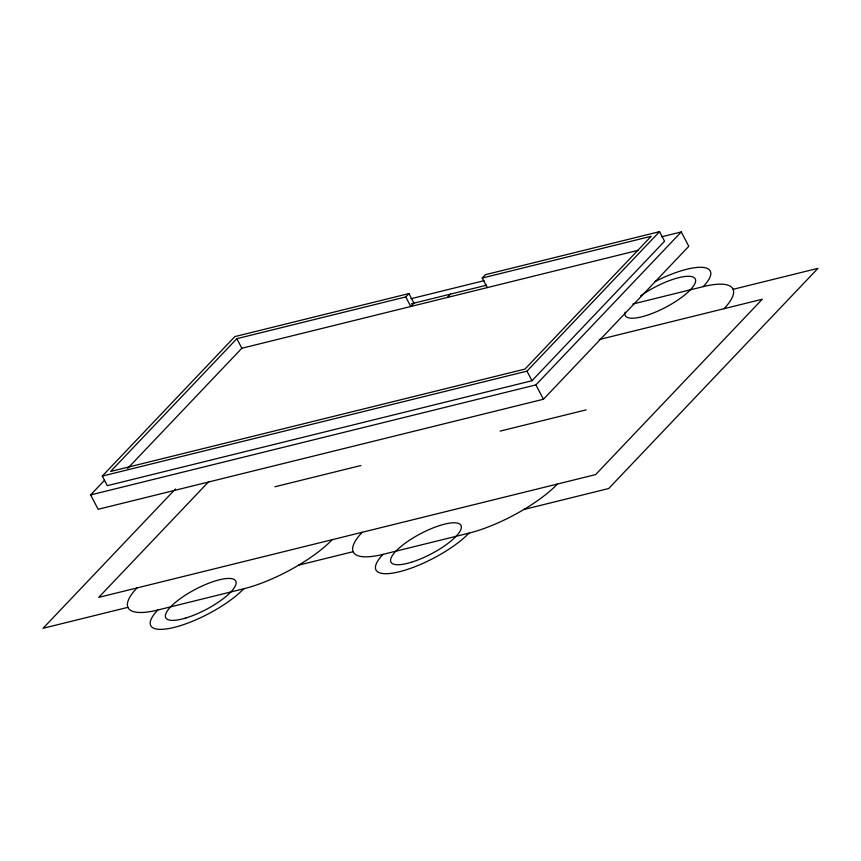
<?xml version="1.0" encoding="UTF-8"?>
<svg xmlns="http://www.w3.org/2000/svg" width="861" height="861" viewBox="0 0 861 861"><rect width="100%" height="100%" fill="white"/><g stroke="black" fill="none" stroke-linecap="round" stroke-linejoin="round"><path stroke-width="1.29" d="M487.283 287.606L482.257 278.028L485.453 274.67L659.537 231.652L664.563 241.22L531.99 380.723L107.313 485.669L102.287 476.09L234.859 336.597L408.943 293.579L413.969 303.147L410.772 306.505L405.746 296.937L408.943 293.579M405.746 296.937L236.829 338.685L110.638 471.462L524.995 369.068L651.185 236.291L482.257 278.028M661.678 236.797L681.266 231.953L688.8 246.311L543.452 399.246L98.143 509.292L90.609 494.935L104.493 480.32M127.643 468.427L241.844 348.253L638.012 250.357M175.44 488.994L43.05 628.304L127.88 607.339M208.911 481.471L98.735 597.394L595.618 474.605L762.265 299.251L599.245 339.546M447.311 297.475L450.507 294.118M102.287 476.09L526.964 371.156L659.537 231.652M90.609 494.935L535.908 384.899L681.266 231.953M410.945 298.745L484.076 280.675M411.364 303.793L486.605 285.195M632.9 304.008L703.233 286.627A71.7 20.729 -27.7 0 1 724.015 308.712M733.12 289.318L817.95 268.352L608.705 488.521L523.875 509.486M274.896 486.777L360.867 465.532M500.133 431.124L586.104 409.879M298.638 565.139L353.118 551.686M136.985 587.945A71.7 20.729 -27.7 0 0 157.767 610.029L243.738 588.784A71.7 20.729 -27.7 0 0 332.131 539.718M362.223 532.281A71.7 20.729 -27.7 0 0 383.005 554.366L468.965 533.131A71.7 20.729 -27.7 0 0 557.368 484.065M535.908 384.899L543.452 399.246M526.964 371.156L531.99 380.723M236.829 338.685L241.844 348.253M243.738 588.784A56.46 16.316 -27.7 0 1 174.126 627.421A56.46 16.316 -27.7 0 1 157.767 610.029M468.965 533.131A56.46 16.316 -27.7 0 1 399.364 571.758A56.46 16.316 -27.7 0 1 383.005 554.366M655.049 281.569A56.46 16.316 -27.7 0 1 703.093 267.416A56.46 16.316 -27.7 0 1 703.233 286.627M640.616 295.861A39.52 11.419 -27.7 0 1 693.492 277.242A39.52 11.419 -27.7 0 1 664.197 308.066A39.52 11.419 -27.7 0 1 625.14 312.156M411.052 562.341A39.52 11.419 -27.7 0 0 461.238 526.049A39.52 11.419 -27.7 0 0 405.66 542.86A39.52 11.419 -27.7 0 0 411.052 562.341M185.825 617.994A39.52 11.419 -27.7 0 0 236.011 581.702A39.52 11.419 -27.7 0 0 180.433 598.524A39.52 11.419 -27.7 0 0 185.825 617.994"/></g></svg>
